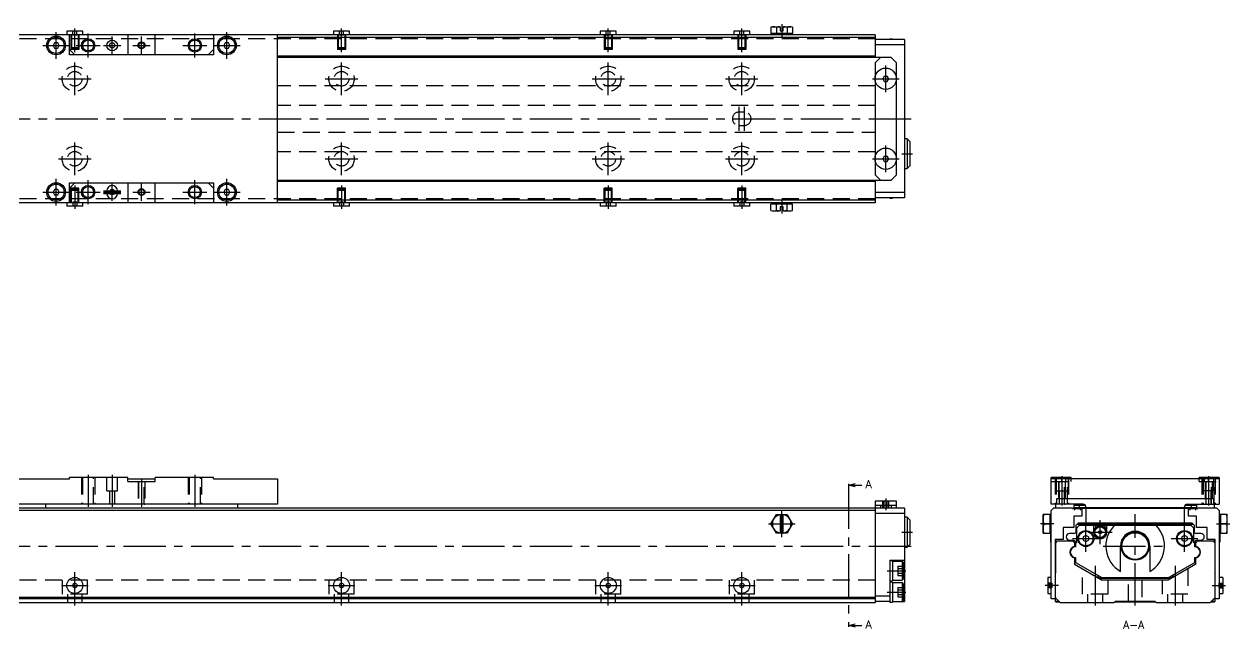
# Model space of a CAD drawing. Extents: x -1 to 861, y -8 to 227.
# Drawn here: x 409 to 861, y 0.2 to 227 of the extents above; entities that cross this region are included whole.
import ezdxf

# ---------------------------------------------------------------- set-up
doc = ezdxf.new("R2010")
doc.units = 0
doc.header["$LTSCALE"] = 0.5
doc.linetypes.add('CENTER', pattern=[50.8, 31.75, -6.35, 6.35, -6.35])
doc.linetypes.add('DASHED', pattern=[19.05, 12.7, -6.35])
for name, color, linetype in [('MSM_CENTER', 1, 'CENTER'), ('MSM_CONTINUOUS', 7, 'CONTINUOUS'), ('MSM_DASHED', 4, 'DASHED'), ('MSM_NARROW', 5, 'CONTINUOUS'), ('MSM_PART_NUMBER', 7, 'CONTINUOUS')]:
    doc.layers.add(name, color=color, linetype=linetype)
doc.styles.get("Standard").update_dxf_attribs({"font": 'txt.shx', "height": 1, "bigfont": 'bigfont.shx'})

msp = doc.modelspace()

# ---------------------------------------------------------------- linework, layer by layer
at = {"layer": 'MSM_CENTER'}
for p, q in [((693, 227), (693, 222)), ((421, 214), (421, 224)), ((428, 216.5), (428, 225.31)), ((433, 214.5), (433, 223.5)), ((442, 215.7), (442, 222.3)), ((453, 215.7), (453, 222.3)), ((473, 214.5), (473, 223.5)), ((485, 214), (485, 224)), ((528, 216.5), (528, 225.31)), ((628, 216.5), (628, 225.31)), ((678, 216.5), (678, 225.31)), ((416, 219), (426, 219)), ((428.5, 219), (437.5, 219)), ((438.7, 219), (445.3, 219)), ((449.7, 219), (456.3, 219)), ((468.5, 219), (477.5, 219)), ((480, 219), (490, 219)), ((428, 200.41), (428, 212.59)), ((528, 200.41), (528, 212.59)), ((628, 200.41), (628, 212.59)), ((678, 200.41), (678, 212.59)), ((732, 201.5), (732, 211.5)), ((421.91, 206.5), (434.09, 206.5)), ((521.91, 206.5), (534.09, 206.5)), ((621.91, 206.5), (634.09, 206.5)), ((671.91, 206.5), (684.09, 206.5)), ((727, 206.5), (737, 206.5)), ((677, 187), (677, 196)), ((679, 187), (679, 196)), ((116, 191.5), (742, 191.5)), ((428, 170.41), (428, 182.59)), ((528, 170.41), (528, 182.59)), ((628, 170.41), (628, 182.59)), ((678, 170.41), (678, 182.59)), ((732, 171.5), (732, 181.5)), ((421.91, 176.5), (434.09, 176.5)), ((521.91, 176.5), (534.09, 176.5)), ((621.91, 176.5), (634.09, 176.5)), ((671.91, 176.5), (684.09, 176.5)), ((727, 176.5), (737, 176.5)), ((738, 178.4), (742, 178.4)), ((421, 159), (421, 169)), ((433, 159.5), (433, 168.5)), ((442, 160.7), (442, 167.3)), ((453, 160.7), (453, 167.3)), ((473, 159.5), (473, 168.5)), ((485, 159), (485, 169)), ((416, 164), (426, 164)), ((428, 166.5), (428, 157.69)), ((428.5, 164), (437.5, 164)), ((438.7, 164.5), (445.3, 164.5)), ((438.7, 164), (445.3, 164)), ((438.7, 163.5), (445.3, 163.5)), ((449.7, 164), (456.3, 164)), ((468.5, 164), (477.5, 164)), ((480, 164), (490, 164)), ((528, 166.5), (528, 157.69)), ((628, 166.5), (628, 157.69)), ((678, 166.5), (678, 157.69)), ((693, 161), (693, 156.01)), ((433, 58), (433, 46)), ((442, 58), (442, 46)), ((453, 56.5), (453, 46)), ((473, 58), (473, 46)), ((798, 57.5), (798, 46.5)), ((853, 57.5), (853, 46.5)), ((718, 53.6), (718, 2)), ((732, 49.1), (732, 44.7)), ((693, 34.6), (693, 44.6)), ((812.4, 32), (812.4, 41)), ((825.5, 9), (825.5, 43.3)), ((688, 39.6), (698, 39.6)), ((738, 36.5), (742, 36.5)), ((795, 39.6), (790, 39.6)), ((807, 29.1), (807, 39.1)), ((807.9, 36.5), (816.9, 36.5)), ((844, 29.1), (844, 39.1)), ((856, 39.6), (861, 39.6)), ((802, 34.1), (812, 34.1)), ((839, 34.1), (849, 34.1)), ((116, 31.3), (742, 31.3)), ((813.5, 31.3), (837.5, 31.3)), ((810.5, 23.86), (810.5, 9)), ((840.5, 23.86), (840.5, 9)), ((428, 9), (428, 21.5)), ((528, 9), (528, 21.5)), ((628, 9), (628, 21.5)), ((678, 9), (678, 21.5)), ((732.5, 22), (739.5, 22)), ((423, 16.5), (433, 16.5)), ((523, 16.5), (533, 16.5)), ((623, 16.5), (633, 16.5)), ((673, 16.5), (683, 16.5)), ((732.5, 14), (739.5, 14)), ((796.7, 16.5), (791.7, 16.5)), ((854.3, 16.5), (859.3, 16.5))]:
    msp.add_line(p, q, dxfattribs=at)
at = {"layer": 'MSM_CONTINUOUS'}
for p, q in [((689.5, 226), (688.96, 225.85)), ((689.5, 226), (692.4, 226)), ((692.4, 226), (692.4, 224.5)), ((693.6, 224.5), (693.6, 226)), ((693.6, 226), (696.5, 226)), ((697.04, 225.85), (696.5, 226)), ((728, 223), (178, 223)), ((425, 224.3), (425, 223)), ((431, 224.3), (425, 224.3)), ((426, 215.5), (426, 223)), ((431, 223), (431, 224.3)), ((447.9, 223), (447.9, 215.5)), ((458.1, 215.5), (458.1, 223)), ((480, 223), (480, 215.5)), ((504, 160), (504, 223)), ((728, 222), (504, 222)), ((525, 224.3), (525, 223)), ((531, 224.3), (525, 224.3)), ((531, 223), (531, 224.3)), ((625, 224.3), (625, 223)), ((631, 224.3), (625, 224.3)), ((631, 223), (631, 224.3)), ((675, 224.3), (675, 223)), ((681, 224.3), (675, 224.3)), ((681, 223), (681, 224.3)), ((688.96, 225.85), (688.96, 223.5)), ((697.04, 223.5), (688.96, 223.5)), ((689.5, 223.5), (689.5, 223)), ((690.98, 225.85), (690.98, 223.5)), ((692.4, 224.5), (693.6, 224.5)), ((695.02, 225.85), (695.02, 223.5)), ((696.5, 223), (696.5, 223.5)), ((697.04, 225.85), (697.04, 223.5)), ((728, 223), (728, 214.5)), ((420.42, 220), (419.85, 219)), ((419.85, 219), (420.42, 218)), ((421.58, 220), (420.42, 220)), ((420.42, 218), (421.58, 218)), ((422.15, 219), (421.58, 220)), ((421.58, 218), (422.15, 219)), ((428, 215.5), (426, 217.5)), ((480, 217.5), (478, 215.5)), ((484.42, 220), (483.85, 219)), ((483.85, 219), (484.42, 218)), ((485.58, 220), (484.42, 220)), ((484.42, 218), (485.58, 218)), ((486.15, 219), (485.58, 220)), ((485.58, 218), (486.15, 219)), ((739, 221.2), (728, 221.2)), ((739, 219.2), (728, 219.2)), ((734.5, 221.3), (733.5, 221.3)), ((733.5, 221.3), (733.5, 221.2)), ((734.5, 221.3), (734.5, 221.2)), ((739, 221.2), (739, 161.8)), ((480, 215.5), (426, 215.5)), ((728, 215), (504, 215)), ((734, 214.5), (504, 214.5)), ((730, 214.5), (728, 212.5)), ((728, 212.5), (728, 170.5)), ((736, 212.5), (734, 214.5)), ((736, 170.5), (736, 212.5)), ((731.42, 207.5), (730.85, 206.5)), ((730.85, 206.5), (731.42, 205.5)), ((731.42, 207.5), (732.58, 207.5)), ((731.42, 205.5), (732.58, 205.5)), ((733.15, 206.5), (732.58, 207.5)), ((732.58, 205.5), (733.15, 206.5)), ((740, 184), (739, 184)), ((740, 184), (740, 172.8)), ((741, 183), (740, 184)), ((741, 183), (741, 173.8)), ((731.42, 177.5), (730.85, 176.5)), ((730.85, 176.5), (731.42, 175.5)), ((731.42, 177.5), (732.58, 177.5)), ((733.15, 176.5), (732.58, 177.5)), ((732.58, 175.5), (733.15, 176.5)), ((731.42, 175.5), (732.58, 175.5)), ((739, 172.8), (740, 172.8)), ((740, 172.8), (741, 173.8)), ((426, 165.5), (428, 167.5)), ((426, 167.5), (480, 167.5)), ((426, 160), (426, 167.5)), ((447.9, 167.5), (447.9, 160)), ((458.1, 160), (458.1, 167.5)), ((478, 167.5), (480, 165.5)), ((480, 167.5), (480, 160)), ((504, 168.5), (734, 168.5)), ((728, 168), (504, 168)), ((728, 170.5), (730, 168.5)), ((728, 168.5), (728, 160)), ((734, 168.5), (736, 170.5)), ((420.42, 165), (419.85, 164)), ((419.85, 164), (420.42, 163)), ((421.58, 165), (420.42, 165)), ((420.42, 163), (421.58, 163)), ((422.15, 164), (421.58, 165)), ((421.58, 163), (422.15, 164)), ((440, 164.5), (440, 163.5)), ((444, 163.5), (444, 164.5)), ((484.42, 165), (483.85, 164)), ((483.85, 164), (484.42, 163)), ((485.58, 165), (484.42, 165)), ((484.42, 163), (485.58, 163)), ((486.15, 164), (485.58, 165)), ((485.58, 163), (486.15, 164)), ((739, 163.8), (728, 163.8)), ((728, 160), (178, 160)), ((425, 160), (425, 158.7)), ((431, 158.7), (425, 158.7)), ((431, 158.7), (431, 160)), ((728, 161), (504, 161)), ((525, 160), (525, 158.7)), ((531, 158.7), (525, 158.7)), ((531, 158.7), (531, 160)), ((625, 160), (625, 158.7)), ((631, 158.7), (625, 158.7)), ((631, 158.7), (631, 160)), ((675, 160), (675, 158.7)), ((681, 158.7), (675, 158.7)), ((681, 158.7), (681, 160)), ((697.04, 159.5), (688.96, 159.5)), ((688.96, 157.15), (688.96, 159.5)), ((689.5, 160), (689.5, 159.5)), ((690.98, 157.15), (690.98, 159.5)), ((692.4, 158.5), (692.4, 157)), ((693.6, 158.5), (692.4, 158.5)), ((693.6, 157), (693.6, 158.5)), ((695.02, 157.15), (695.02, 159.5)), ((696.5, 159.5), (696.5, 160)), ((697.04, 157.15), (697.04, 159.5)), ((739, 161.8), (728, 161.8)), ((733.5, 161.8), (733.5, 161.7)), ((733.5, 161.7), (734.5, 161.7)), ((734.5, 161.8), (734.5, 161.7)), ((688.96, 157.15), (689.5, 157)), ((689.5, 157), (692.4, 157)), ((693.6, 157), (696.5, 157)), ((696.5, 157), (697.04, 157.15)), ((402, 56.5), (426, 56.5)), ((426, 56.5), (426, 57)), ((447.9, 57), (426, 57)), ((447.9, 55.5), (447.9, 57)), ((447.9, 56.5), (458.1, 56.5)), ((447.9, 55.5), (458.1, 55.5)), ((480, 57), (458.1, 57)), ((458.1, 55.5), (458.1, 57)), ((480, 56.5), (480, 57)), ((480, 56.5), (504, 56.5)), ((504, 56.5), (504, 47)), ((718, 54.1), (720.5, 54.77)), ((718, 54.6), (718, 53.6)), ((801.5, 57), (794, 57)), ((794, 47), (794, 57)), ((857, 56.5), (794, 56.5)), ((799.5, 56.5), (799.5, 57)), ((801.5, 56.5), (801.5, 57)), ((857, 57), (849.5, 57)), ((849.5, 56.5), (849.5, 57)), ((851.5, 56.5), (851.5, 57)), ((857, 57), (857, 47)), ((718, 54.1), (723, 54.1)), ((720.5, 53.43), (718, 54.1)), ((169, 45.6), (736, 45.6)), ((504, 47), (402, 47)), ((417, 47), (417, 45.6)), ((489, 47), (489, 45.6)), ((736, 48.1), (728, 48.1)), ((728, 48.1), (728, 10)), ((728, 46.6), (736, 46.6)), ((739, 45.5), (728, 45.5)), ((730, 46.6), (730, 45.6)), ((734, 46.6), (734, 45.5)), ((736, 45.5), (736, 48.1)), ((739, 45.5), (739, 10.5)), ((806, 47), (794, 47)), ((794, 44.6), (795, 45.6)), ((795, 45.6), (802, 45.6)), ((795.8, 45.6), (795.8, 47)), ((855, 49), (796, 49)), ((796, 49), (796, 47)), ((802, 45.6), (802, 45.4)), ((802, 45.5), (849, 45.5)), ((802, 45.4), (802.8, 45.4)), ((802.5, 46.6), (806.8, 46.6)), ((802.5, 46.6), (802.5, 45.5)), ((848.5, 45.6), (802.5, 45.6)), ((802.8, 45.4), (802.8, 44.85)), ((802.9, 44.85), (802.9, 45.35)), ((802.9, 45.35), (804.9, 45.35)), ((804.5, 46.6), (804.5, 45.6)), ((804.9, 45.35), (804.9, 44.85)), ((805, 45.2), (805.5, 45.2)), ((805, 44.85), (805, 45.2)), ((805.5, 45.2), (805.5, 42.5)), ((806.5, 46.87), (806.5, 46.6)), ((807, 46), (807, 45.6)), ((807, 45.5), (807, 40)), ((844, 45.6), (844, 46)), ((844, 40), (844, 45.5)), ((844.2, 46.6), (848.5, 46.6)), ((844.5, 46.6), (844.5, 46.87)), ((845, 47), (857, 47)), ((845.5, 45.2), (846, 45.2)), ((845.5, 42.5), (845.5, 45.2)), ((846, 45.2), (846, 44.85)), ((846.1, 45.35), (848.1, 45.35)), ((846.1, 44.85), (846.1, 45.35)), ((846.5, 46.6), (846.5, 45.6)), ((848.1, 45.35), (848.1, 44.85)), ((848.2, 45.4), (849, 45.4)), ((848.2, 44.85), (848.2, 45.4)), ((848.5, 46.6), (848.5, 45.5)), ((849, 45.6), (856, 45.6)), ((849, 45.4), (849, 45.6)), ((855, 47), (855, 49)), ((855.2, 45.6), (855.2, 47)), ((856, 45.6), (857, 44.6)), ((728, 44.6), (178, 44.6)), ((688.96, 39.6), (690.98, 43.1)), ((690.98, 43.1), (695.02, 43.1)), ((692.4, 43.1), (692.4, 36.1)), ((693.6, 36.1), (693.6, 43.1)), ((695.02, 43.1), (697.04, 39.6)), ((739, 43.5), (728, 43.5)), ((740, 42.1), (739, 42.1)), ((741, 41.1), (740, 42.1)), ((740, 42.1), (740, 30.9)), ((741, 41.1), (741, 31.9)), ((791, 43.05), (791.01, 43.1)), ((791, 36.15), (791, 43.05)), ((794, 43.1), (791.01, 43.1)), ((793.5, 43.1), (793.5, 36.1)), ((794, 11.5), (794, 44.6)), ((802.5, 42.5), (802.5, 38.2)), ((805.5, 42.5), (802.5, 42.5)), ((802.8, 44.85), (802.9, 44.85)), ((804.9, 44.85), (805, 44.85)), ((848.5, 42.5), (845.5, 42.5)), ((846, 44.85), (846.1, 44.85)), ((848.1, 44.85), (848.2, 44.85)), ((848.5, 38.2), (848.5, 42.5)), ((857, 44.6), (857, 11.5)), ((859.99, 43.1), (857, 43.1)), ((857.5, 43.1), (857.5, 36.1)), ((859.99, 43.1), (860, 43.05)), ((860, 36.15), (860, 43.05)), ((690.98, 36.1), (688.96, 39.6)), ((697.04, 39.6), (695.02, 36.1)), ((791.15, 39.6), (793.5, 39.6)), ((798.5, 38.2), (798.5, 33.8)), ((802.5, 38.2), (798.5, 38.2)), ((804.25, 40), (803.25, 39)), ((803.25, 39), (803.25, 36.29)), ((804.55, 39), (803.55, 38)), ((803.55, 38), (803.55, 32.5)), ((803.75, 39.5), (847.25, 39.5)), ((804.25, 40), (846.75, 40)), ((846.45, 39), (804.55, 39)), ((809.9, 39), (809.9, 36.5)), ((810.7, 38.19), (810.7, 39)), ((814.1, 39), (814.1, 38.19)), ((814.9, 36.5), (814.9, 39)), ((816, 39.5), (815.5, 40)), ((835.5, 40), (835, 39.5)), ((847.45, 38), (846.45, 39)), ((847.75, 39), (846.75, 40)), ((847.45, 32.5), (847.45, 38)), ((847.75, 36.29), (847.75, 39)), ((852.5, 38.2), (848.5, 38.2)), ((852.5, 33.8), (852.5, 38.2)), ((859.85, 39.6), (857.5, 39.6)), ((695.02, 36.1), (690.98, 36.1)), ((740, 30.9), (741, 31.9)), ((791.01, 36.1), (791, 36.15)), ((791.01, 36.1), (794, 36.1)), ((793.75, 36.1), (793.75, 32.8)), ((793.75, 32.8), (794, 32.8)), ((795.5, 33.8), (795.5, 11.5)), ((798.5, 33.8), (795.5, 33.8)), ((795.5, 31.8), (795.55, 31.8)), ((795.55, 33.8), (795.55, 21.05)), ((795.65, 21.15), (795.65, 33.8)), ((795.7, 32.5), (796.4, 33.2)), ((795.7, 21.2), (795.7, 32.5)), ((795.8, 32.6), (795.8, 33.8)), ((796.4, 33.2), (802.05, 33.2)), ((802.55, 36), (800.85, 36)), ((800.85, 33.5), (802.16, 33.5)), ((802.05, 33.2), (802.75, 32.5)), ((802.75, 32.5), (802.75, 31.16)), ((803.55, 32.5), (803.16, 32.5)), ((803.16, 32.5), (803.16, 31)), ((807, 35.25), (806, 34.68)), ((806, 34.68), (806, 33.52)), ((806, 33.52), (807, 32.95)), ((808, 34.68), (807, 35.25)), ((807, 32.95), (808, 33.52)), ((808, 34.68), (808, 33.52)), ((844, 35.25), (843, 34.68)), ((843, 34.68), (843, 33.52)), ((843, 33.52), (844, 32.95)), ((845, 34.68), (844, 35.25)), ((844, 32.95), (845, 33.52)), ((845, 34.68), (845, 33.52)), ((847.84, 32.5), (847.45, 32.5)), ((847.84, 31), (847.84, 32.5)), ((848.25, 32.5), (848.95, 33.2)), ((848.25, 31.16), (848.25, 32.5)), ((850.15, 36), (848.45, 36)), ((848.84, 33.5), (850.15, 33.5)), ((848.95, 33.2), (854.6, 33.2)), ((855.5, 33.8), (852.5, 33.8)), ((854.6, 33.2), (855.3, 32.5)), ((855.2, 32.6), (855.2, 33.8)), ((855.3, 32.5), (855.3, 21.2)), ((855.35, 33.8), (855.35, 21.15)), ((855.45, 21.05), (855.45, 33.8)), ((855.45, 31.8), (855.5, 31.8)), ((855.5, 11.5), (855.5, 33.8)), ((857, 36.1), (859.99, 36.1)), ((857, 32.8), (857.25, 32.8)), ((857.25, 36.1), (857.25, 32.8)), ((860, 36.15), (859.99, 36.1)), ((739, 30.9), (740, 30.9)), ((820, 21.77), (820, 31.3)), ((831, 31.3), (831, 21.77)), ((733.5, 26), (739, 26)), ((733.5, 26), (733.5, 10.2)), ((734.5, 25.8), (733.5, 25.8)), ((734.5, 25.8), (734.5, 18.2)), ((738.19, 25.5), (734.5, 25.5)), ((738.5, 25.19), (738.19, 25.5)), ((738.19, 25.5), (738.19, 18.5)), ((738.5, 25.19), (738.5, 18.81)), ((802.75, 26.84), (802.75, 24.5)), ((802.75, 24.5), (813.14, 18.5)), ((803.16, 27), (803.16, 25.16)), ((803.16, 25.16), (812.96, 19.5)), ((848.25, 24.5), (837.86, 18.5)), ((838.04, 19.5), (847.84, 25.16)), ((847.84, 25.16), (847.84, 27)), ((848.25, 24.5), (848.25, 26.84)), ((733.5, 18.2), (734.5, 18.2)), ((734.5, 18.5), (738.19, 18.5)), ((738.19, 18.5), (738.5, 18.81)), ((794, 19.5), (792.7, 19.5)), ((792.7, 19.5), (792.7, 13.5)), ((795.5, 21), (795.7, 21.2)), ((811.78, 19.65), (812.54, 19.3)), ((812.54, 19.3), (838.46, 19.3)), ((812.96, 19.5), (838.04, 19.5)), ((837.86, 18.5), (813.14, 18.5)), ((838.46, 19.3), (839.22, 19.65)), ((855.3, 21.2), (855.5, 21)), ((858.3, 19.5), (857, 19.5)), ((858.3, 19.5), (858.3, 13.5)), ((428, 17.37), (427.25, 16.93)), ((427.25, 16.93), (427.25, 16.07)), ((427.25, 16.07), (428, 15.63)), ((428.75, 16.93), (428, 17.37)), ((428, 15.63), (428.75, 16.07)), ((428.75, 16.93), (428.75, 16.07)), ((528, 17.37), (527.25, 16.93)), ((527.25, 16.93), (527.25, 16.07)), ((527.25, 16.07), (528, 15.63)), ((528.75, 16.93), (528, 17.37)), ((528, 15.63), (528.75, 16.07)), ((528.75, 16.93), (528.75, 16.07)), ((628, 17.37), (627.25, 16.93)), ((627.25, 16.93), (627.25, 16.07)), ((627.25, 16.07), (628, 15.63)), ((628.75, 16.93), (628, 17.37)), ((628, 15.63), (628.75, 16.07)), ((628.75, 16.93), (628.75, 16.07)), ((678, 17.37), (677.25, 16.93)), ((677.25, 16.93), (677.25, 16.07)), ((677.25, 16.07), (678, 15.63)), ((678.75, 16.93), (678, 17.37)), ((678, 15.63), (678.75, 16.07)), ((678.75, 16.93), (678.75, 16.07)), ((734.5, 17.8), (733.5, 17.8)), ((734.5, 17.8), (734.5, 10.2)), ((738.19, 17.5), (734.5, 17.5)), ((738.5, 17.19), (738.19, 17.5)), ((738.19, 17.5), (738.19, 10.5)), ((738.5, 17.19), (738.5, 10.81)), ((728, 12), (178, 12)), ((728, 11.5), (178, 11.5)), ((728, 10), (178, 10)), ((733.5, 12.5), (728, 12.5)), ((733.5, 10.5), (728, 10.5)), ((733.5, 10.2), (734.5, 10.2)), ((734.5, 10.5), (739, 10.5)), ((738.19, 10.5), (738.5, 10.81)), ((792.7, 13.5), (794, 13.5)), ((795.5, 11.5), (794, 11.5)), ((797.5, 10), (795.5, 12)), ((795.55, 11.95), (795.55, 10.6)), ((795.65, 10.6), (795.65, 11.85)), ((797, 10.5), (795.75, 10.5)), ((795.75, 10.4), (797.1, 10.4)), ((817.5, 10), (797.5, 10)), ((818, 10.5), (817.5, 10)), ((817.9, 10.4), (833.1, 10.4)), ((833, 10.5), (818, 10.5)), ((833.5, 10), (833, 10.5)), ((853.5, 10), (833.5, 10)), ((855.5, 12), (853.5, 10)), ((853.9, 10.4), (855.25, 10.4)), ((855.25, 10.5), (854, 10.5)), ((855.35, 11.85), (855.35, 10.6)), ((855.45, 10.6), (855.45, 11.95)), ((857, 11.5), (855.5, 11.5)), ((857, 13.5), (858.3, 13.5)), ((718, 1.5), (720.5, 2.17)), ((718, 2), (718, 1)), ((718, 1.5), (723, 1.5)), ((720.5, 0.83), (718, 1.5))]:
    msp.add_line(p, q, dxfattribs=at)
for centre, radius in [((421, 219), 3.5), ((421, 219), 3), ((485, 219), 3.5), ((485, 219), 3), ((433, 219), 2.07), ((442, 219), 2), ((442, 219), 1), ((453, 219), 1.06), ((473, 219), 2.07), ((732, 206.5), 4), ((732, 176.5), 4), ((421, 164), 3.5), ((485, 164), 3.5), ((421, 164), 3), ((433, 164), 2.07), ((442, 164), 1), ((453, 164), 1.06), ((473, 164), 2.07), ((485, 164), 3), ((807, 34.1), 3), ((807, 34.1), 2.75), ((812.4, 36.5), 2.4), ((812.4, 36.5), 2), ((812.4, 36.5), 0.6), ((825.5, 31.3), 5.3), ((825.5, 31.3), 5), ((844, 34.1), 3), ((844, 34.1), 2.75), ((428, 16.5), 3), ((528, 16.5), 3), ((628, 16.5), 3), ((678, 16.5), 3)]:
    msp.add_circle(centre, radius, dxfattribs=at)
for centre, radius, start, end in [((690.01, 222.14), 3.86, 90.5738, 105.7691), ((689.93, 222.14), 3.86, 74.2277, 89.4294), ((696.07, 222.14), 3.86, 90.5738, 105.7691), ((695.99, 222.14), 3.86, 74.2277, 89.4294), ((693.21, 209.49), 16.52, 92.8088, 97.7596), ((692.82, 209.83), 16.17, 82.1877, 87.2439), ((442, 164.5), 2, 360, 180), ((442, 163.5), 2, 180, 0), ((690.01, 160.86), 3.86, 254.2309, 269.4262), ((689.93, 160.86), 3.86, 270.5706, 285.7723), ((693.21, 173.51), 16.52, 262.2404, 267.1912), ((692.82, 173.17), 16.17, 272.7561, 277.8123), ((696.07, 160.86), 3.86, 254.2309, 269.4262), ((695.99, 160.86), 3.86, 270.5706, 285.7723), ((806, 46), 1, 0, 90), ((845, 46), 1, 90, 180), ((693, 39.6), 3.5, 99.8709, 260.1291), ((693, 39.6), 3.5, 279.8709, 80.1291), ((802.31, 41.29), 11.31, 170.8086, 179.713), ((802.31, 41.41), 11.31, 180.2886, 189.1898), ((848.69, 41.29), 11.31, 0.287, 9.1914), ((848.69, 41.41), 11.31, 350.8102, 359.7114), ((802.31, 37.79), 11.31, 170.8086, 179.713), ((802.31, 37.91), 11.31, 180.2886, 189.1898), ((802.55, 37), 1, 270, 0), ((812.4, 36.5), 2.5, 180, 360), ((825.5, 31.3), 11, 135.573, 240), ((812.94, 38.55), 2.95, 28.8538, 29.4409), ((825.5, 31.3), 5.5, 0, 180), ((825.5, 31.3), 9, 104.8351, 114.3406), ((825.5, 31.3), 9, 65.6594, 75.1649), ((825.5, 31.3), 11, 300, 44.427), ((838.06, 38.55), 2.95, 150.5591, 151.1462), ((848.45, 37), 1, 180, 270), ((848.69, 37.79), 11.31, 0.287, 9.1914), ((848.69, 37.91), 11.31, 350.8102, 359.7114), ((800.85, 34.75), 1.25, 90, 270), ((802.16, 32.5), 1, 360, 90), ((848.84, 32.5), 1, 90, 180), ((850.15, 34.75), 1.25, 270, 90), ((803.16, 29), 2.2, 100.7406, 259.2594), ((803.16, 29), 2, 90, 270), ((847.84, 29), 2, 270, 90), ((847.84, 29), 2.2, 280.7406, 79.2594), ((825.5, 31.3), 18, 216.337, 220.3155), ((825.5, 31.3), 18, 319.6845, 323.663), ((855.8, 16.5), 0.502, 127.162, 232.838), ((795.75, 10.6), 0.2, 180, 270), ((795.75, 10.6), 0.1, 180, 270), ((797.8, 12.5), 2, 216.8699, 233.1301), ((853.2, 12.5), 2, 306.8699, 323.1301), ((855.25, 10.6), 0.1, 270, 360), ((855.25, 10.6), 0.2, 270, 360)]:
    msp.add_arc(centre, radius, start, end, dxfattribs=at)
at = {"layer": 'MSM_DASHED'}
for p, q in [((728, 221.5), (178, 221.5)), ((426.5, 223), (426.5, 217.5)), ((426.77, 223), (426.77, 217.5)), ((427.25, 222.8), (427.25, 224.3)), ((428.75, 222.8), (427.25, 222.8)), ((428, 222.8), (428, 224.3)), ((428.75, 222.8), (428.75, 224.3)), ((429.23, 223), (429.23, 217.5)), ((429.5, 223), (429.5, 217.5)), ((526.5, 223), (526.5, 217.5)), ((526.77, 223), (526.77, 217.5)), ((527.25, 222.8), (527.25, 224.3)), ((528.75, 222.8), (527.25, 222.8)), ((528, 222.8), (528, 224.3)), ((528.75, 222.8), (528.75, 224.3)), ((529.23, 223), (529.23, 217.5)), ((529.5, 223), (529.5, 217.5)), ((626.5, 223), (626.5, 217.5)), ((626.77, 223), (626.77, 217.5)), ((627.25, 222.8), (627.25, 224.3)), ((628.75, 222.8), (627.25, 222.8)), ((628, 222.8), (628, 224.3)), ((628.75, 222.8), (628.75, 224.3)), ((629.23, 223), (629.23, 217.5)), ((629.5, 223), (629.5, 217.5)), ((676.5, 223), (676.5, 217.5)), ((676.77, 223), (676.77, 217.5)), ((677.25, 222.8), (677.25, 224.3)), ((678.75, 222.8), (677.25, 222.8)), ((678, 222.8), (678, 224.3)), ((678.75, 222.8), (678.75, 224.3)), ((679.23, 223), (679.23, 217.5)), ((679.5, 223), (679.5, 217.5)), ((426.77, 218), (426.5, 218.27)), ((426.5, 218.27), (429.5, 218.27)), ((429.5, 217.5), (426.5, 217.5)), ((429.23, 218), (426.77, 218)), ((429.23, 218), (429.5, 218.27)), ((526.77, 218), (526.5, 218.27)), ((526.5, 218.27), (529.5, 218.27)), ((529.5, 217.5), (526.5, 217.5)), ((529.23, 218), (526.77, 218)), ((529.23, 218), (529.5, 218.27)), ((626.77, 218), (626.5, 218.27)), ((626.5, 218.27), (629.5, 218.27)), ((629.5, 217.5), (626.5, 217.5)), ((629.23, 218), (626.77, 218)), ((629.23, 218), (629.5, 218.27)), ((676.77, 218), (676.5, 218.27)), ((676.5, 218.27), (679.5, 218.27)), ((679.5, 217.5), (676.5, 217.5)), ((679.23, 218), (676.77, 218)), ((679.23, 218), (679.5, 218.27)), ((728, 203.86), (504, 203.86)), ((728, 196.5), (504, 196.5)), ((679, 194), (677, 194)), ((504, 186.5), (728, 186.5)), ((677, 189), (679, 189)), ((728, 179.14), (504, 179.14)), ((429.5, 165.5), (426.5, 165.5)), ((426.5, 160), (426.5, 165.5)), ((426.77, 165), (426.5, 164.73)), ((426.5, 164.73), (429.5, 164.73)), ((426.77, 160), (426.77, 165.5)), ((429.23, 165), (426.77, 165)), ((429.23, 160), (429.23, 165.5)), ((429.23, 165), (429.5, 164.73)), ((429.5, 160), (429.5, 165.5)), ((529.5, 165.5), (526.5, 165.5)), ((526.5, 160), (526.5, 165.5)), ((526.77, 165), (526.5, 164.73)), ((526.5, 164.73), (529.5, 164.73)), ((526.77, 160), (526.77, 165.5)), ((529.23, 165), (526.77, 165)), ((529.23, 160), (529.23, 165.5)), ((529.23, 165), (529.5, 164.73)), ((529.5, 160), (529.5, 165.5)), ((629.5, 165.5), (626.5, 165.5)), ((626.5, 160), (626.5, 165.5)), ((626.77, 165), (626.5, 164.73)), ((626.5, 164.73), (629.5, 164.73)), ((626.77, 160), (626.77, 165.5)), ((629.23, 165), (626.77, 165)), ((629.23, 160), (629.23, 165.5)), ((629.23, 165), (629.5, 164.73)), ((629.5, 160), (629.5, 165.5)), ((679.5, 165.5), (676.5, 165.5)), ((676.5, 160), (676.5, 165.5)), ((676.77, 165), (676.5, 164.73)), ((676.5, 164.73), (679.5, 164.73)), ((676.77, 160), (676.77, 165.5)), ((679.23, 165), (676.77, 165)), ((679.23, 160), (679.23, 165.5)), ((679.23, 165), (679.5, 164.73)), ((679.5, 160), (679.5, 165.5)), ((728, 161.5), (178, 161.5)), ((427.25, 160.2), (427.25, 158.7)), ((428.75, 160.2), (427.25, 160.2)), ((428, 160.2), (428, 158.7)), ((428.75, 160.2), (428.75, 158.7)), ((527.25, 160.2), (527.25, 158.7)), ((528.75, 160.2), (527.25, 160.2)), ((528, 160.2), (528, 158.7)), ((528.75, 160.2), (528.75, 158.7)), ((627.25, 160.2), (627.25, 158.7)), ((628.75, 160.2), (627.25, 160.2)), ((628, 160.2), (628, 158.7)), ((628.75, 160.2), (628.75, 158.7)), ((677.25, 160.2), (677.25, 158.7)), ((678.75, 160.2), (677.25, 160.2)), ((678, 160.2), (678, 158.7)), ((678.75, 160.2), (678.75, 158.7)), ((430.5, 57), (430.5, 47)), ((430.93, 57), (430.93, 47)), ((435.07, 47), (435.07, 57)), ((435.5, 57), (435.5, 47)), ((440, 52), (440, 57)), ((444, 52), (444, 57)), ((451.7, 55.5), (451.7, 47)), ((451.94, 55.5), (451.94, 47)), ((454.06, 47), (454.06, 55.5)), ((454.3, 55.5), (454.3, 47)), ((470.5, 57), (470.5, 47)), ((470.93, 57), (470.93, 47)), ((475.07, 47), (475.07, 57)), ((475.5, 57), (475.5, 47)), ((794, 55.5), (801.5, 55.5)), ((795.5, 57), (795.5, 52)), ((795.5, 57), (795.5, 47)), ((795.93, 57), (795.93, 47)), ((796.7, 55.5), (796.7, 47)), ((796.94, 55.5), (796.94, 47)), ((798, 55.26), (798, 56.36)), ((799.06, 47), (799.06, 55.5)), ((799.3, 55.5), (799.3, 47)), ((799.5, 55.5), (799.5, 56.5)), ((800.07, 47), (800.07, 57)), ((800.5, 52), (800.5, 57)), ((800.5, 57), (800.5, 47)), ((801.5, 55.5), (801.5, 56.5)), ((849.5, 55.5), (849.5, 56.5)), ((849.5, 55.5), (857, 55.5)), ((850.5, 57), (850.5, 47)), ((850.93, 57), (850.93, 47)), ((851, 57), (851, 52)), ((851.5, 55.5), (851.5, 56.5)), ((851.7, 55.5), (851.7, 47)), ((851.94, 55.5), (851.94, 47)), ((853, 55.26), (853, 56.36)), ((854.06, 47), (854.06, 55.5)), ((854.3, 55.5), (854.3, 47)), ((855, 52), (855, 57)), ((855.07, 47), (855.07, 57)), ((855.5, 57), (855.5, 47)), ((440, 52), (444, 52)), ((441, 52), (441, 47)), ((443, 47), (443, 52)), ((795.5, 52), (800.5, 52)), ((797, 52), (797, 47)), ((799, 47), (799, 52)), ((855, 52), (851, 52)), ((852, 52), (852, 47)), ((854, 47), (854, 52)), ((730.85, 45.6), (730.85, 48.1)), ((731.42, 45.6), (731.42, 48.1)), ((732.58, 45.6), (732.58, 48.1)), ((733.15, 45.6), (733.15, 48.1)), ((798, 48.5), (798, 47.5)), ((853, 48.5), (853, 47.5)), ((736.5, 23.73), (738.5, 23.73)), ((736.5, 23.73), (736.5, 20.27)), ((736.5, 22.87), (738.5, 22.87)), ((805.75, 13.2), (805.75, 22.77)), ((845.25, 22.77), (845.25, 13.2)), ((728, 18.5), (178, 18.5)), ((423.25, 18.5), (423.25, 13.2)), ((432.75, 13.2), (432.75, 18.5)), ((523.25, 18.5), (523.25, 13.2)), ((532.75, 13.2), (532.75, 18.5)), ((623.25, 18.5), (623.25, 13.2)), ((632.75, 13.2), (632.75, 18.5)), ((673.25, 18.5), (673.25, 13.2)), ((682.75, 13.2), (682.75, 18.5)), ((732.5, 22), (739.5, 22)), ((736.5, 21.13), (738.5, 21.13)), ((736.5, 20.27), (738.5, 20.27)), ((815.25, 18.5), (815.25, 13.2)), ((823, 10.5), (823, 18.5)), ((828, 18.5), (828, 10.5)), ((835.75, 13.2), (835.75, 18.5)), ((736.5, 15.73), (738.5, 15.73)), ((736.5, 15.73), (736.5, 12.27)), ((736.5, 14.87), (738.5, 14.87)), ((794.2, 17.37), (792.7, 17.37)), ((794.2, 16.93), (792.7, 16.93)), ((794.2, 16.07), (792.7, 16.07)), ((794.2, 15.63), (792.7, 15.63)), ((794.2, 17.37), (794.2, 15.63)), ((856.8, 17.37), (858.3, 17.37)), ((856.8, 17.37), (856.8, 15.63)), ((856.8, 16.93), (858.3, 16.93)), ((856.8, 16.07), (858.3, 16.07)), ((856.8, 15.63), (858.3, 15.63)), ((432.75, 13.2), (423.25, 13.2)), ((425.25, 13.2), (425.25, 10)), ((430.75, 10), (430.75, 13.2)), ((532.75, 13.2), (523.25, 13.2)), ((525.25, 13.2), (525.25, 10)), ((530.75, 10), (530.75, 13.2)), ((632.75, 13.2), (623.25, 13.2)), ((625.25, 13.2), (625.25, 10)), ((630.75, 10), (630.75, 13.2)), ((682.75, 13.2), (673.25, 13.2)), ((675.25, 13.2), (675.25, 10)), ((680.75, 10), (680.75, 13.2)), ((736.5, 13.13), (738.5, 13.13)), ((736.5, 12.27), (738.5, 12.27)), ((815.25, 13.2), (805.75, 13.2)), ((807.75, 10), (807.75, 13.2)), ((813.25, 13.2), (813.25, 10)), ((845.25, 13.2), (835.75, 13.2)), ((837.75, 10), (837.75, 13.2)), ((843.25, 13.2), (843.25, 10))]:
    msp.add_line(p, q, dxfattribs=at)
for centre, radius in [((428, 206.5), 4.75), ((428, 206.5), 2.75), ((528, 206.5), 4.75), ((528, 206.5), 2.75), ((628, 206.5), 4.75), ((628, 206.5), 2.75), ((678, 206.5), 4.75), ((678, 206.5), 2.75), ((428, 176.5), 4.75), ((528, 176.5), 4.75), ((628, 176.5), 4.75), ((678, 176.5), 4.75), ((428, 176.5), 2.75), ((528, 176.5), 2.75), ((628, 176.5), 2.75), ((678, 176.5), 2.75)]:
    msp.add_circle(centre, radius, dxfattribs=at)
for centre, start, end in [((677, 191.5), 90, 270), ((679, 191.5), 270, 90)]:
    msp.add_arc(centre, 2.5, start, end, dxfattribs=at)
at = {"layer": 'MSM_NARROW'}
for p, q in [((451.94, 47), (451.7, 47)), ((454.06, 47), (454.3, 47)), ((796.94, 47), (796.7, 47)), ((799.06, 47), (799.3, 47)), ((851.94, 47), (851.7, 47)), ((854.06, 47), (854.3, 47))]:
    msp.add_line(p, q, dxfattribs=at)
for centre, radius in [((433, 219), 2.5), ((473, 219), 2.5), ((453, 219), 1.3), ((433, 164), 2.5), ((453, 164), 1.3), ((473, 164), 2.5)]:
    msp.add_circle(centre, radius, dxfattribs=at)

# ---------------------------------------------------------------- texts
at = {"layer": 'MSM_PART_NUMBER'}
for s, p in [('A', (724.42, 52.97)), ('A', (724.42, 0.37)), ('A-A', (820.95, 0.22))]:
    msp.add_text(s, height=3, dxfattribs=at).set_placement(p)

doc.saveas('drawing.dxf')
